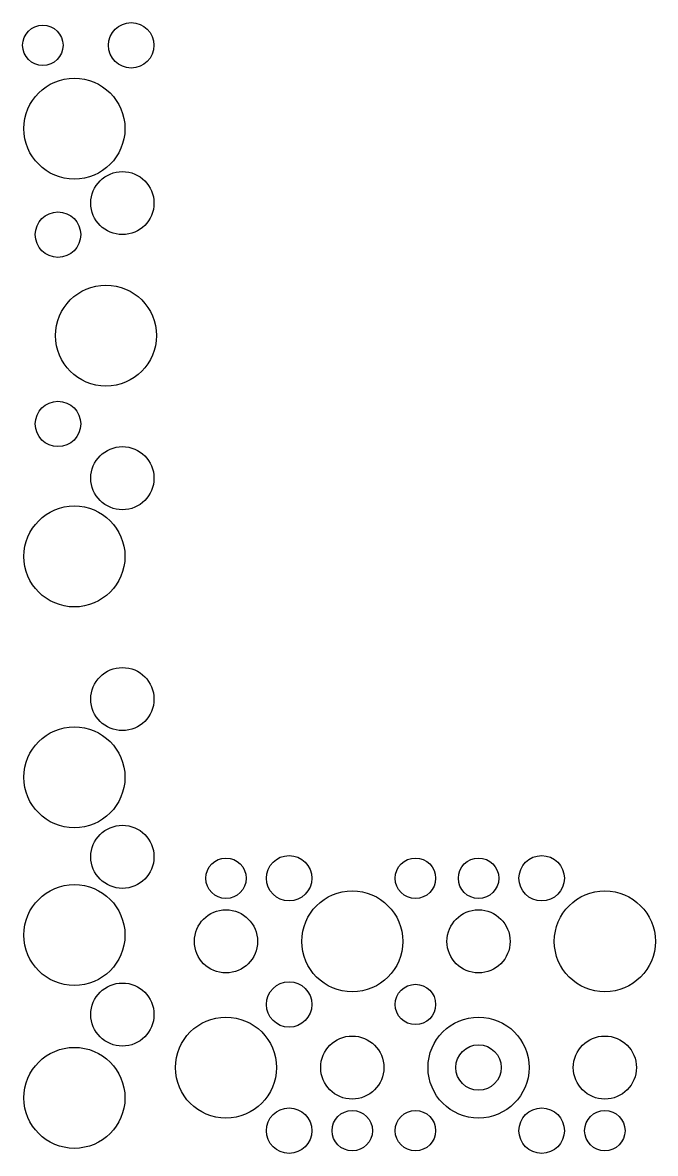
# Model space of a CAD drawing. Extents: x -691 to 691, y -448 to 448.
# Drawn here: x -691 to -190, y -448 to 448 of the extents above.
import ezdxf

# ---------------------------------------------------------------- set-up
doc = ezdxf.new("R2010")
doc.units = 0

msp = doc.modelspace()

# ---------------------------------------------------------------- linework, layer by layer
for centre, radius in [((-675, 430), 16), ((-605, 430), 18), ((-650, 364), 40), ((-612, 305), 25), ((-663, 280), 18), ((-625, 200), 40), ((-663, 130), 18), ((-612, 87), 25), ((-650, 25), 40), ((-612, -88), 25), ((-650, -150), 40), ((-612, -213), 25), ((-530, -230), 16), ((-480, -230), 18), ((-380, -230), 16), ((-330, -230), 16), ((-280, -230), 18), ((-650, -275), 40), ((-430, -280), 40), ((-230, -280), 40), ((-530, -280), 25), ((-330, -280), 25), ((-612, -338), 25), ((-480, -330), 18), ((-380, -330), 16), ((-530, -380), 40), ((-330, -380), 40), ((-430, -380), 25), ((-230, -380), 25), ((-650, -404), 40), ((-330, -380), 18), ((-480, -430), 18), ((-280, -430), 18), ((-430, -430), 16), ((-380, -430), 16), ((-230, -430), 16)]:
    msp.add_circle(centre, radius)

doc.saveas('drawing.dxf')
